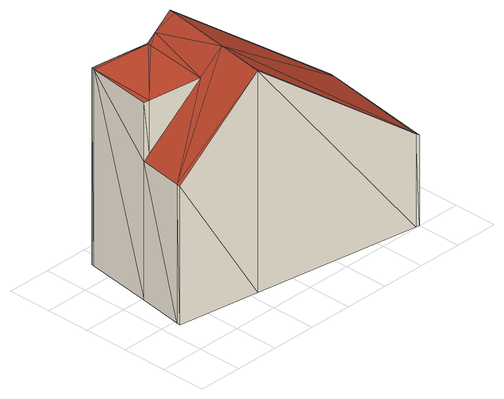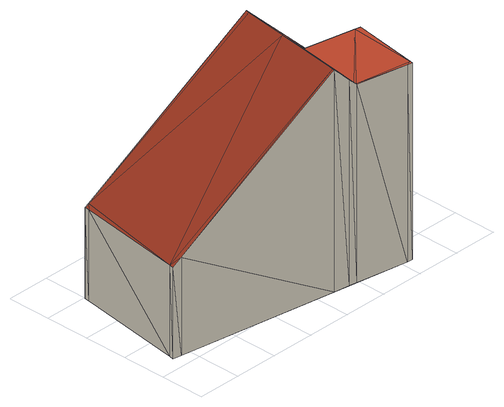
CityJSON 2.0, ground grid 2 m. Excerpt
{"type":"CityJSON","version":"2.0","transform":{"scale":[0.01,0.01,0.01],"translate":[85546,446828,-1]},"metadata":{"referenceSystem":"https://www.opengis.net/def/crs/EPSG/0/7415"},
"CityObjects":{
"building1":{"type":"Building","attributes":{"dak_type":"slanted","data_area":53.4,"data_coverage":0.865,"geconstateerd":false,"gid":11568533,"h_dak_50p":7.46,"h_dak_70p":8.55,"h_dak_max":9.94,"h_dak_min":3.8,"h_maaiveld":-0.283,"kas_warenhuis":false,"lod11_replace":false,"ondergronds_type":"above ground","oorspronkelijkbouwjaar":2006,"pw_actueel":"yes","pw_bron":"ahn3","reconstructie_methode":"tudelft3d-geoflow","reconstruction_skipped":false,"rmse_lod12":2.11,"rmse_lod13":2.13,"rmse_lod22":0.0417,"rn":1,"status":"Pand in gebruik","t_run":78.31,"val3dity_codes_lod12":"[]","val3dity_codes_lod13":"[]","val3dity_codes_lod22":"[]"},"children":["building1-1"]},
"building1-1":{"type":"BuildingPart","parents":["building1"],"geometry":[{"type":"MultiSurface","lod":"2.2","boundaries":[[[0,1,2]],[[2,3,4]],[[4,5,6]],[[7,8,9]],[[10,11,12]],[[13,14,0]],[[0,2,4]],[[4,6,7]],[[7,9,15]],[[15,10,12]],[[12,13,0]],[[0,4,7]],[[7,15,12]],[[12,0,7]],[[14,16,17]],[[17,13,14]],[[10,18,19]],[[19,15,10]],[[15,19,20]],[[20,9,15]],[[21,22,23]],[[4,24,25]],[[25,3,4]],[[5,26,24]],[[24,4,5]],[[0,27,16]],[[16,14,0]],[[3,25,28]],[[28,2,3]],[[8,29,30]],[[30,7,8]],[[9,20,29]],[[29,8,9]],[[30,31,32]],[[32,6,7]],[[7,30,32]],[[13,17,33]],[[33,12,13]],[[12,33,34]],[[34,11,12]],[[11,34,18]],[[18,10,11]],[[2,28,35]],[[35,1,2]],[[1,35,27]],[[27,0,1]],[[6,32,26]],[[26,5,6]],[[22,21,31]],[[31,30,22]],[[36,37,35]],[[28,25,38]],[[23,22,30]],[[29,20,19]],[[19,39,40]],[[40,41,36]],[[36,35,28]],[[28,38,42]],[[23,30,29]],[[29,19,40]],[[40,36,28]],[[28,42,23]],[[23,29,40]],[[40,28,23]],[[37,35,27]],[[27,16,17]],[[33,34,18]],[[18,19,39]],[[40,36,37]],[[37,27,17]],[[17,33,18]],[[18,39,40]],[[40,37,17]],[[17,18,40]],[[21,23,42]],[[38,25,24]],[[24,26,32]],[[32,31,21]],[[21,42,38]],[[38,24,32]],[[32,21,38]]],"semantics":{"surfaces":[{"type":"GroundSurface"},{"type":"WallSurface","on_footprint_edge":true},{"type":"WallSurface","on_footprint_edge":false},{"type":"RoofSurface"},{"type":"RoofSurface","solar-potential":944598.87,"solar-potential_unit":"Wh/m^2/year"},{"type":"RoofSurface","solar-potential":954098.08,"solar-potential_unit":"Wh/m^2/year"},{"type":"RoofSurface","solar-potential":949551.85,"solar-potential_unit":"Wh/m^2/year"},{"type":"RoofSurface","solar-potential":956488.78,"solar-potential_unit":"Wh/m^2/year"},{"type":"RoofSurface","solar-potential":951023.79,"solar-potential_unit":"Wh/m^2/year"},{"type":"RoofSurface","solar-potential":951220.18,"solar-potential_unit":"Wh/m^2/year"},{"type":"RoofSurface","solar-potential":951698.57,"solar-potential_unit":"Wh/m^2/year"},{"type":"RoofSurface","solar-potential":951288.77,"solar-potential_unit":"Wh/m^2/year"},{"type":"RoofSurface","solar-potential":951855.46,"solar-potential_unit":"Wh/m^2/year"},{"type":"RoofSurface","solar-potential":951760.7,"solar-potential_unit":"Wh/m^2/year"},{"type":"RoofSurface","solar-potential":77998.71,"solar-potential_unit":"Wh/m^2/year"},{"type":"RoofSurface","solar-potential":75989.68,"solar-potential_unit":"Wh/m^2/year"},{"type":"RoofSurface","solar-potential":76864.33,"solar-potential_unit":"Wh/m^2/year"},{"type":"RoofSurface","solar-potential":76799.24,"solar-potential_unit":"Wh/m^2/year"},{"type":"RoofSurface","solar-potential":77380.56,"solar-potential_unit":"Wh/m^2/year"},{"type":"RoofSurface","solar-potential":76712.82,"solar-potential_unit":"Wh/m^2/year"},{"type":"RoofSurface","solar-potential":77369.83,"solar-potential_unit":"Wh/m^2/year"},{"type":"RoofSurface","solar-potential":77375.5,"solar-potential_unit":"Wh/m^2/year"},{"type":"RoofSurface","solar-potential":77299.87,"solar-potential_unit":"Wh/m^2/year"},{"type":"RoofSurface","solar-potential":1250152.83,"solar-potential_unit":"Wh/m^2/year"},{"type":"RoofSurface","solar-potential":1243460.74,"solar-potential_unit":"Wh/m^2/year"},{"type":"RoofSurface","solar-potential":1251015.64,"solar-potential_unit":"Wh/m^2/year"},{"type":"RoofSurface","solar-potential":1250386.32,"solar-potential_unit":"Wh/m^2/year"},{"type":"RoofSurface","solar-potential":1253185.41,"solar-potential_unit":"Wh/m^2/year"},{"type":"RoofSurface","solar-potential":1248739.7,"solar-potential_unit":"Wh/m^2/year"},{"type":"RoofSurface","solar-potential":1250123.79,"solar-potential_unit":"Wh/m^2/year"}],"values":[0,0,0,0,0,0,0,0,0,0,0,0,0,0,1,1,1,1,1,1,2,1,1,1,1,1,1,1,1,1,1,1,1,1,1,1,1,1,1,1,1,1,1,1,1,1,1,1,2,2,3,4,3,5,3,3,6,7,8,9,10,11,12,13,14,15,16,17,3,18,19,20,21,22,23,24,25,26,27,28,29]}}]}
},
"vertices":[
[1240,541,72],[518,651,72],[447,662,72],[412,667,72],[174,704,72],[149,707,72],[147,694,72],[103,392,72],[73,190,72],[71,173,72],[1184,3,72],[1201,1,72],[1204,23,72],[1276,515,72],[1280,535,72],[441,117,72],[1280,535,479],[1276,515,479],[1184,3,490],[441,117,1063],[71,173,691],[129,388,955],[129,388,720],[371,351,962],[174,704,952],[412,667,959],[149,707,952],[1240,541,510],[447,662,994],[73,190,692],[103,392,693],[103,392,954],[147,694,952],[1204,23,478],[1201,1,478],[518,651,1066],[515,626,1066],[517,643,1066],[411,661,959],[444,135,1063],[473,336,1064],[480,382,1064],[409,646,960]
]}
